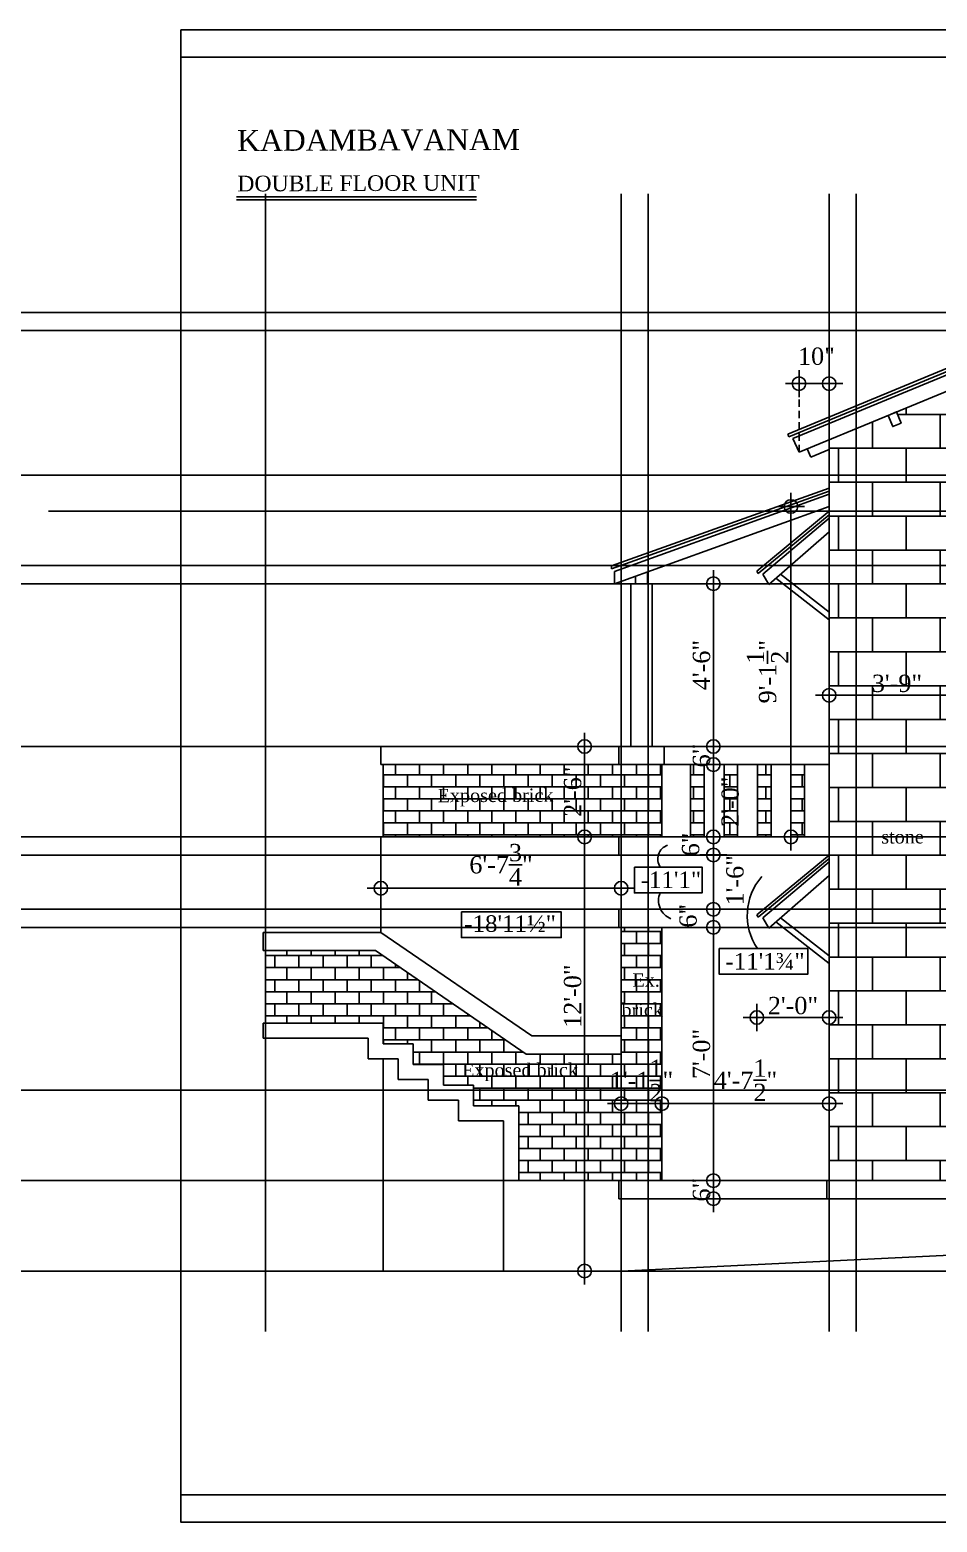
# Model space of a CAD drawing. Extents: x -4781 to 3971, y -2954 to -1072.
# Drawn here: x -1745.6 to -1444.6, y -1567 to -1072 of the extents above; entities that cross this region are included whole.
import ezdxf

# ---------------------------------------------------------------- set-up
doc = ezdxf.new("R2010")
doc.units = 0
doc.header["$LTSCALE"] = 20
doc.header["$MEASUREMENT"] = 0
doc.header["$PDMODE"] = 34
doc.linetypes.add('HIDDEN2', pattern=[0.1875, 0.125, -0.0625])
doc.layers.get('0').update_dxf_attribs({"linetype": 'CONTINUOUS'})
doc.layers.get('DEFPOINTS').update_dxf_attribs({"linetype": 'CONTINUOUS'})
for name, color, linetype in [('border', 230, 'CONTINUOUS'), ('DIMLINE', 254, 'CONTINUOUS'), ('levels', 2, 'CONTINUOUS'), ('Stone', 8, 'CONTINUOUS'), ('TEXTS', 2, 'CONTINUOUS'), ('tile', 22, 'CONTINUOUS'), ('wall', 13, 'CONTINUOUS'), ('WOOD', 7, 'CONTINUOUS')]:
    doc.layers.add(name, color=color, linetype=linetype)
doc.layers.add('correct', color=230, linetype='CONTINUOUS', plot=False)
doc.layers.add('guide', color=211, linetype='CONTINUOUS', plot=False)
doc.styles.add('DIMTEXT', font='times_1.ttf')
doc.styles.add('STYLE1', font='times_1.ttf')
doc.styles.add('style5', font='times_1.ttf')
doc.dimstyles.new('ARCH_48_0', dxfattribs={"dimtxt": 5.75, "dimasz": 2.25, "dimexe": 0.25, "dimexo": 0, "dimgap": 1, "dimtad": 1, "dimzin": 3, "dimdsep": 46, "dimlunit": 4, "dimtxsty": 'DIMTEXT', "dimblk": 'BLK', "dimcen": 0, "dimdle": 0.09375, "dimse1": 1, "dimse2": 1, "dimclrd": 254, "dimclrt": 3, "dimadec": 1, "dimazin": 0, "dimtfac": 1, "dimtix": 1, "dimtmove": 2, "dimatfit": 3, "dimldrblk": 'NONE', "dimfxl": 0.25, "dimtvp": 1.4625, "dimtolj": 1, "dimtzin": 15, "dimarcsym": 0})
pattern_1 = [(0, (-532.312, -1627.0678), (0, 4), []), (90, (-532.312, -1627.068), (-8, 5e-16), [4, -4]), (90, (-528.312, -1627.068), (-8, 5e-16), [-4, 4])]
pattern_2 = [(0, (-529.3864, -1627.0678), (0, 4), []), (90, (-529.3864, -1627.068), (-8, 5e-16), [4, -4]), (90, (-525.3864, -1627.068), (-8, 5e-16), [-4, 4])]

# ---------------------------------------------------------------- blocks, each defined once
blk = doc.blocks.new('BLK')
for q in [(-2, 0), (0, 2), (2, 0), (0, -2)]:
    blk.add_line((0, 0), q)
blk.add_circle((0, 0), 1)
blk = doc.blocks.new('*D563')
at = {"layer": 'DEFPOINTS', "color": 0, "lineweight": -2, "transparency": 16777216}
for p in [(-1480.4, -1189.35), (-1490.4, -1212.09), (-1480.4, -1212.09)]:
    blk.add_point(p, dxfattribs=at)
at = {"layer": 'DIMLINE', "color": 254, "lineweight": -2, "transparency": 16777216}
blk.add_line((-1488.15, -1189.35), (-1482.65, -1189.35), dxfattribs=at)
at = {"layer": 'DIMLINE', "color": 254, "lineweight": -2, "transparency": 16777216, "xscale": 2.25, "yscale": 2.25, "zscale": 2.25, "rotation": 180}
blk.add_blockref('BLK', (-1490.4, -1189.35), dxfattribs=at)
at = {"layer": 'DIMLINE', "color": 254, "lineweight": -2, "transparency": 16777216, "xscale": 2.25, "yscale": 2.25, "zscale": 2.25}
blk.add_blockref('BLK', (-1480.4, -1189.35), dxfattribs=at)
at = {"layer": 'DIMLINE', "color": 3, "lineweight": -2, "transparency": 16777216, "insert": (-1484.62, -1180.3), "char_height": 5.75, "attachment_point": 5, "style": 'DIMTEXT'}
blk.add_mtext('\\A1;10"', dxfattribs=at)
blk = doc.blocks.new('_None')
blk = doc.blocks.new('*D564')
at = {"layer": 'DEFPOINTS', "color": 0, "lineweight": -2, "transparency": 16777216}
for p in [(-1480.4, -1292.73), (-1435.4, -1292.73), (-1435.4, -1292.73)]:
    blk.add_point(p, dxfattribs=at)
at = {"layer": 'DIMLINE', "color": 254, "lineweight": -2, "transparency": 16777216}
blk.add_line((-1478.15, -1292.73), (-1437.65, -1292.73), dxfattribs=at)
at = {"layer": 'DIMLINE', "color": 254, "lineweight": -2, "transparency": 16777216, "xscale": 2.25, "yscale": 2.25, "zscale": 2.25, "rotation": 180}
blk.add_blockref('BLK', (-1480.4, -1292.73), dxfattribs=at)
at = {"layer": 'DIMLINE', "color": 254, "lineweight": -2, "transparency": 16777216, "xscale": 2.25, "yscale": 2.25, "zscale": 2.25}
blk.add_blockref('BLK', (-1435.4, -1292.73), dxfattribs=at)
at = {"layer": 'DIMLINE', "color": 3, "lineweight": -2, "transparency": 16777216, "insert": (-1457.9, -1288.8), "char_height": 5.75, "attachment_point": 5, "style": 'DIMTEXT'}
blk.add_mtext('\\A1;3\'-9"', dxfattribs=at)
blk = doc.blocks.new('*D594')
at = {"layer": 'DEFPOINTS', "color": 0, "lineweight": -2, "transparency": 16777216}
for p in [(-1504.4, -1365.5), (-1480.4, -1367.18), (-1480.4, -1399.61)]:
    blk.add_point(p, dxfattribs=at)
at = {"layer": 'DIMLINE', "color": 254, "lineweight": -2, "transparency": 16777216}
blk.add_line((-1502.15, -1399.61), (-1482.65, -1399.61), dxfattribs=at)
at = {"layer": 'DIMLINE', "color": 254, "lineweight": -2, "transparency": 16777216, "xscale": 2.25, "yscale": 2.25, "zscale": 2.25, "rotation": 180}
blk.add_blockref('BLK', (-1504.4, -1399.61), dxfattribs=at)
at = {"layer": 'DIMLINE', "color": 254, "lineweight": -2, "transparency": 16777216, "xscale": 2.25, "yscale": 2.25, "zscale": 2.25}
blk.add_blockref('BLK', (-1480.4, -1399.61), dxfattribs=at)
at = {"layer": 'DIMLINE', "color": 3, "lineweight": -2, "transparency": 16777216, "insert": (-1492.4, -1395.69), "char_height": 5.75, "attachment_point": 5, "style": 'DIMTEXT'}
blk.add_mtext('\\A1;2\'-0"', dxfattribs=at)
blk = doc.blocks.new('*D595')
at = {"layer": 'DEFPOINTS', "color": 0, "lineweight": -2, "transparency": 16777216}
for p in [(-1629.15, -1349.61), (-1549.4, -1356.72), (-1549.4, -1375.88)]:
    blk.add_point(p, dxfattribs=at)
at = {"layer": 'DIMLINE', "color": 254, "lineweight": -2, "transparency": 16777216}
blk.add_line((-1626.9, -1356.72), (-1551.65, -1356.72), dxfattribs=at)
at = {"layer": 'DIMLINE', "color": 254, "lineweight": -2, "transparency": 16777216, "xscale": 2.25, "yscale": 2.25, "zscale": 2.25, "rotation": 180}
blk.add_blockref('BLK', (-1629.15, -1356.72), dxfattribs=at)
at = {"layer": 'DIMLINE', "color": 254, "lineweight": -2, "transparency": 16777216, "xscale": 2.25, "yscale": 2.25, "zscale": 2.25}
blk.add_blockref('BLK', (-1549.4, -1356.72), dxfattribs=at)
at = {"layer": 'DIMLINE', "color": 3, "lineweight": -2, "transparency": 16777216, "insert": (-1589.27, -1348.92), "char_height": 5.75, "attachment_point": 5, "style": 'DIMTEXT'}
blk.add_mtext('\\A1;6\'-7{\\H1.000000x;\\S3/4;}"', dxfattribs=at)
blk = doc.blocks.new('*D596')
at = {"layer": 'DEFPOINTS', "color": 0, "lineweight": -2, "transparency": 16777216}
for p in [(-1549.4, -1395.57), (-1535.9, -1395.57), (-1535.9, -1428.17)]:
    blk.add_point(p, dxfattribs=at)
at = {"layer": 'DIMLINE', "color": 254, "lineweight": -2, "transparency": 16777216}
for p, q in [((-1551.65, -1428.17), (-1553.9, -1428.17)), ((-1549.4, -1428.17), (-1535.9, -1428.17)), ((-1533.65, -1428.17), (-1531.4, -1428.17))]:
    blk.add_line(p, q, dxfattribs=at)
at = {"layer": 'DIMLINE', "color": 254, "lineweight": -2, "transparency": 16777216, "xscale": 2.25, "yscale": 2.25, "zscale": 2.25}
blk.add_blockref('BLK', (-1549.4, -1428.17), dxfattribs=at)
at = {"layer": 'DIMLINE', "color": 254, "lineweight": -2, "transparency": 16777216, "xscale": 2.25, "yscale": 2.25, "zscale": 2.25, "rotation": 180}
blk.add_blockref('BLK', (-1535.9, -1428.17), dxfattribs=at)
at = {"layer": 'DIMLINE', "color": 3, "lineweight": -2, "transparency": 16777216, "insert": (-1542.65, -1420.48), "char_height": 5.75, "attachment_point": 5, "style": 'DIMTEXT'}
blk.add_mtext('\\A1;1\'-1{\\H1.000000x;\\S1/2;}"', dxfattribs=at)
blk = doc.blocks.new('*D597')
at = {"layer": 'DEFPOINTS', "color": 0, "lineweight": -2, "transparency": 16777216}
for p in [(-1535.9, -1411.7), (-1480.4, -1411.7), (-1480.4, -1428.17)]:
    blk.add_point(p, dxfattribs=at)
at = {"layer": 'DIMLINE', "color": 254, "lineweight": -2, "transparency": 16777216}
blk.add_line((-1533.65, -1428.17), (-1482.65, -1428.17), dxfattribs=at)
at = {"layer": 'DIMLINE', "color": 254, "lineweight": -2, "transparency": 16777216, "xscale": 2.25, "yscale": 2.25, "zscale": 2.25, "rotation": 180}
blk.add_blockref('BLK', (-1535.9, -1428.17), dxfattribs=at)
at = {"layer": 'DIMLINE', "color": 254, "lineweight": -2, "transparency": 16777216, "xscale": 2.25, "yscale": 2.25, "zscale": 2.25}
blk.add_blockref('BLK', (-1480.4, -1428.17), dxfattribs=at)
at = {"layer": 'DIMLINE', "color": 3, "lineweight": -2, "transparency": 16777216, "insert": (-1508.15, -1420.42), "char_height": 5.75, "attachment_point": 5, "style": 'DIMTEXT'}
blk.add_mtext('\\A1;4\'-7{\\H1.000000x;\\S1/2;}"', dxfattribs=at)
blk = doc.blocks.new('*D598')
at = {"layer": 'DEFPOINTS', "color": 0, "lineweight": -2, "transparency": 16777216}
for p in [(-1518.81, -1369.7), (-1511.18, -1369.7), (-1511.18, -1453.7)]:
    blk.add_point(p, dxfattribs=at)
at = {"layer": 'DIMLINE', "color": 254, "lineweight": -2, "transparency": 16777216}
blk.add_line((-1518.81, -1451.45), (-1518.81, -1371.95), dxfattribs=at)
at = {"layer": 'DIMLINE', "color": 254, "lineweight": -2, "transparency": 16777216, "xscale": 2.25, "yscale": 2.25, "zscale": 2.25}
for p, rotation in [((-1518.81, -1369.7), 90), ((-1518.81, -1453.7), 270)]:
    blk.add_blockref('BLK', p, dxfattribs=dict(at, rotation=rotation))
at = {"layer": 'DIMLINE', "color": 3, "lineweight": -2, "transparency": 16777216, "insert": (-1522.74, -1411.7), "char_height": 5.75, "attachment_point": 5, "rotation": 90, "style": 'DIMTEXT'}
blk.add_mtext('\\A1;7\'-0"', dxfattribs=at)
blk = doc.blocks.new('*D599')
at = {"layer": 'DEFPOINTS', "color": 0, "lineweight": -2, "transparency": 16777216}
for p in [(-1526.18, -1363.7), (-1518.81, -1363.7), (-1525.36, -1369.7)]:
    blk.add_point(p, dxfattribs=at)
at = {"layer": 'DIMLINE', "color": 254, "lineweight": -2, "transparency": 16777216}
for p, q in [((-1518.81, -1361.45), (-1518.81, -1359.2)), ((-1518.81, -1369.7), (-1518.81, -1363.7)), ((-1518.81, -1371.95), (-1518.81, -1374.2))]:
    blk.add_line(p, q, dxfattribs=at)
at = {"layer": 'DIMLINE', "color": 254, "lineweight": -2, "transparency": 16777216, "xscale": 2.25, "yscale": 2.25, "zscale": 2.25}
for p, rotation in [((-1518.81, -1363.7), 270), ((-1518.81, -1369.7), 90)]:
    blk.add_blockref('BLK', p, dxfattribs=dict(at, rotation=rotation))
at = {"layer": 'DIMLINE', "color": 3, "lineweight": -2, "transparency": 16777216, "insert": (-1527.18, -1365.86), "char_height": 5.75, "attachment_point": 5, "rotation": 90, "style": 'DIMTEXT'}
blk.add_mtext('\\A1;6"', dxfattribs=at)
blk = doc.blocks.new('*D600')
at = {"layer": 'DEFPOINTS', "color": 0, "lineweight": -2, "transparency": 16777216}
for p in [(-1529.7, -1345.7), (-1518.81, -1345.7), (-1529.7, -1363.7)]:
    blk.add_point(p, dxfattribs=at)
at = {"layer": 'DIMLINE', "color": 254, "lineweight": -2, "transparency": 16777216}
blk.add_line((-1518.81, -1361.45), (-1518.81, -1347.95), dxfattribs=at)
at = {"layer": 'DIMLINE', "color": 254, "lineweight": -2, "transparency": 16777216, "xscale": 2.25, "yscale": 2.25, "zscale": 2.25}
for p, rotation in [((-1518.81, -1345.7), 90), ((-1518.81, -1363.7), 270)]:
    blk.add_blockref('BLK', p, dxfattribs=dict(at, rotation=rotation))
at = {"layer": 'DIMLINE', "color": 3, "lineweight": -2, "transparency": 16777216, "insert": (-1511.63, -1354.09), "char_height": 5.75, "attachment_point": 5, "rotation": 90, "style": 'DIMTEXT'}
blk.add_mtext('\\A1;1\'-6"', dxfattribs=at)
blk = doc.blocks.new('*D601')
at = {"layer": 'DEFPOINTS', "color": 0, "lineweight": -2, "transparency": 16777216}
for p in [(-1529.7, -1339.7), (-1518.81, -1339.7), (-1529.7, -1345.7)]:
    blk.add_point(p, dxfattribs=at)
at = {"layer": 'DIMLINE', "color": 254, "lineweight": -2, "transparency": 16777216}
for p, q in [((-1518.81, -1337.45), (-1518.81, -1335.2)), ((-1518.81, -1345.7), (-1518.81, -1339.7)), ((-1518.81, -1347.95), (-1518.81, -1350.2))]:
    blk.add_line(p, q, dxfattribs=at)
at = {"layer": 'DIMLINE', "color": 254, "lineweight": -2, "transparency": 16777216, "xscale": 2.25, "yscale": 2.25, "zscale": 2.25}
for p, rotation in [((-1518.81, -1339.7), 270), ((-1518.81, -1345.7), 90)]:
    blk.add_blockref('BLK', p, dxfattribs=dict(at, rotation=rotation))
at = {"layer": 'DIMLINE', "color": 3, "lineweight": -2, "transparency": 16777216, "insert": (-1526.33, -1342.19), "char_height": 5.75, "attachment_point": 5, "rotation": 90, "style": 'DIMTEXT'}
blk.add_mtext('\\A1;6"', dxfattribs=at)
blk = doc.blocks.new('*D602')
at = {"layer": 'DEFPOINTS', "color": 0, "lineweight": -2, "transparency": 16777216}
for p in [(-1518.81, -1315.7), (-1505.97, -1315.7), (-1505.97, -1339.7)]:
    blk.add_point(p, dxfattribs=at)
at = {"layer": 'DIMLINE', "color": 254, "lineweight": -2, "transparency": 16777216}
blk.add_line((-1518.81, -1337.45), (-1518.81, -1317.95), dxfattribs=at)
at = {"layer": 'DIMLINE', "color": 254, "lineweight": -2, "transparency": 16777216, "xscale": 2.25, "yscale": 2.25, "zscale": 2.25}
for p, rotation in [((-1518.81, -1315.7), 90), ((-1518.81, -1339.7), 270)]:
    blk.add_blockref('BLK', p, dxfattribs=dict(at, rotation=rotation))
at = {"layer": 'DIMLINE', "color": 3, "lineweight": -2, "transparency": 16777216, "insert": (-1513.21, -1328.04), "char_height": 5.75, "attachment_point": 5, "rotation": 90, "style": 'DIMTEXT'}
blk.add_mtext('\\A1;2\'-0"', dxfattribs=at)
blk = doc.blocks.new('*D603')
at = {"layer": 'DEFPOINTS', "color": 0, "lineweight": -2, "transparency": 16777216}
for p in [(-1518.81, -1309.7), (-1508.3, -1309.7), (-1508.3, -1315.7)]:
    blk.add_point(p, dxfattribs=at)
at = {"layer": 'DIMLINE', "color": 254, "lineweight": -2, "transparency": 16777216}
for p, q in [((-1518.81, -1307.45), (-1518.81, -1305.2)), ((-1518.81, -1315.7), (-1518.81, -1309.7)), ((-1518.81, -1317.95), (-1518.81, -1320.2))]:
    blk.add_line(p, q, dxfattribs=at)
at = {"layer": 'DIMLINE', "color": 254, "lineweight": -2, "transparency": 16777216, "xscale": 2.25, "yscale": 2.25, "zscale": 2.25}
for p, rotation in [((-1518.81, -1309.7), 270), ((-1518.81, -1315.7), 90)]:
    blk.add_blockref('BLK', p, dxfattribs=dict(at, rotation=rotation))
at = {"layer": 'DIMLINE', "color": 3, "lineweight": -2, "transparency": 16777216, "insert": (-1522.73, -1312.7), "char_height": 5.75, "attachment_point": 5, "rotation": 90, "style": 'DIMTEXT'}
blk.add_mtext('\\A1;6"', dxfattribs=at)
blk = doc.blocks.new('*D604')
at = {"layer": 'DEFPOINTS', "color": 0, "lineweight": -2, "transparency": 16777216}
for p in [(-1539.15, -1255.7), (-1518.81, -1255.7), (-1532.95, -1309.7)]:
    blk.add_point(p, dxfattribs=at)
at = {"layer": 'DIMLINE', "color": 254, "lineweight": -2, "transparency": 16777216}
blk.add_line((-1518.81, -1307.45), (-1518.81, -1257.95), dxfattribs=at)
at = {"layer": 'DIMLINE', "color": 254, "lineweight": -2, "transparency": 16777216, "xscale": 2.25, "yscale": 2.25, "zscale": 2.25}
for p, rotation in [((-1518.81, -1255.7), 90), ((-1518.81, -1309.7), 270)]:
    blk.add_blockref('BLK', p, dxfattribs=dict(at, rotation=rotation))
at = {"layer": 'DIMLINE', "color": 3, "lineweight": -2, "transparency": 16777216, "insert": (-1522.73, -1282.7), "char_height": 5.75, "attachment_point": 5, "rotation": 90, "style": 'DIMTEXT'}
blk.add_mtext('\\A1;4\'-6"', dxfattribs=at)
blk = doc.blocks.new('*D605')
at = {"layer": 'DEFPOINTS', "color": 0, "lineweight": -2, "transparency": 16777216}
for p in [(-1480.4, -1230.09), (-1493.07, -1339.7), (-1480.4, -1339.7)]:
    blk.add_point(p, dxfattribs=at)
at = {"layer": 'DIMLINE', "color": 254, "lineweight": -2, "transparency": 16777216}
blk.add_line((-1493.07, -1232.34), (-1493.07, -1337.45), dxfattribs=at)
at = {"layer": 'DIMLINE', "color": 254, "lineweight": -2, "transparency": 16777216, "xscale": 2.25, "yscale": 2.25, "zscale": 2.25}
for p, rotation in [((-1493.07, -1230.09), 90), ((-1493.07, -1339.7), 270)]:
    blk.add_blockref('BLK', p, dxfattribs=dict(at, rotation=rotation))
at = {"layer": 'DIMLINE', "color": 3, "lineweight": -2, "transparency": 16777216, "insert": (-1500.83, -1284.9), "char_height": 5.75, "attachment_point": 5, "rotation": 90, "style": 'DIMTEXT'}
blk.add_mtext('\\A1;9\'-1{\\H1.000000x;\\S1/2;}"', dxfattribs=at)
blk = doc.blocks.new('*D606')
at = {"layer": 'DEFPOINTS', "color": 0, "lineweight": -2, "transparency": 16777216}
for p in [(-1495.86, -1453.7), (-1518.81, -1459.7), (-1495.86, -1459.7)]:
    blk.add_point(p, dxfattribs=at)
at = {"layer": 'DIMLINE', "color": 254, "lineweight": -2, "transparency": 16777216}
for p, q in [((-1518.81, -1451.45), (-1518.81, -1449.2)), ((-1518.81, -1453.7), (-1518.81, -1459.7)), ((-1518.81, -1461.95), (-1518.81, -1464.2))]:
    blk.add_line(p, q, dxfattribs=at)
at = {"layer": 'DIMLINE', "color": 254, "lineweight": -2, "transparency": 16777216, "xscale": 2.25, "yscale": 2.25, "zscale": 2.25}
for p, rotation in [((-1518.81, -1453.7), 270), ((-1518.81, -1459.7), 90)]:
    blk.add_blockref('BLK', p, dxfattribs=dict(at, rotation=rotation))
at = {"layer": 'DIMLINE', "color": 3, "lineweight": -2, "transparency": 16777216, "insert": (-1522.73, -1456.7), "char_height": 5.75, "attachment_point": 5, "rotation": 90, "style": 'DIMTEXT'}
blk.add_mtext('\\A1;6"', dxfattribs=at)
blk = doc.blocks.new('*D617')
at = {"layer": 'DEFPOINTS', "color": 0, "lineweight": -2, "transparency": 16777216}
for p in [(-1561.55, -1309.7), (-1554.07, -1309.7), (-1571.92, -1339.7)]:
    blk.add_point(p, dxfattribs=at)
at = {"layer": 'DIMLINE', "color": 254, "lineweight": -2, "transparency": 16777216}
blk.add_line((-1561.55, -1337.45), (-1561.55, -1311.95), dxfattribs=at)
at = {"layer": 'DIMLINE', "color": 254, "lineweight": -2, "transparency": 16777216, "xscale": 2.25, "yscale": 2.25, "zscale": 2.25}
for p, rotation in [((-1561.55, -1309.7), 90), ((-1561.55, -1339.7), 270)]:
    blk.add_blockref('BLK', p, dxfattribs=dict(at, rotation=rotation))
at = {"layer": 'DIMLINE', "color": 3, "lineweight": -2, "transparency": 16777216, "insert": (-1565.48, -1324.7), "char_height": 5.75, "attachment_point": 5, "rotation": 90, "style": 'DIMTEXT'}
blk.add_mtext('\\A1;2\'-6"', dxfattribs=at)
blk = doc.blocks.new('*D654')
at = {"layer": 'DEFPOINTS', "color": 0, "lineweight": -2, "transparency": 16777216}
for p in [(-1575.21, -1339.7), (-1575.21, -1483.7), (-1561.55, -1483.7)]:
    blk.add_point(p, dxfattribs=at)
at = {"layer": 'DIMLINE', "color": 254, "lineweight": -2, "transparency": 16777216}
blk.add_line((-1561.55, -1341.95), (-1561.55, -1481.45), dxfattribs=at)
at = {"layer": 'DIMLINE', "color": 254, "lineweight": -2, "transparency": 16777216, "xscale": 2.25, "yscale": 2.25, "zscale": 2.25}
for p, rotation in [((-1561.55, -1339.7), 90), ((-1561.55, -1483.7), 270)]:
    blk.add_blockref('BLK', p, dxfattribs=dict(at, rotation=rotation))
at = {"layer": 'DIMLINE', "color": 3, "lineweight": -2, "transparency": 16777216, "insert": (-1565.48, -1392.52), "char_height": 5.75, "attachment_point": 5, "rotation": 90, "style": 'DIMTEXT'}
blk.add_mtext('\\A1;12\'-0"', dxfattribs=at)

msp = doc.modelspace()

# ---------------------------------------------------------------- hatches: boundary and pattern name
at = {"layer": 'Stone', "lineweight": -2}
h = msp.add_hatch(dxfattribs=at)
h.set_pattern_fill('BRICK', color=8, scale=45, style=0)
h.set_pattern_definition([(0, (-532.312, -1627.068), (0, 11.25), []), (90, (-532.312, -1627.068), (-22.5, 1e-15), [11.25, -11.25]), (90, (-521.062, -1627.068), (-22.5, 1e-15), [-11.25, 11.25])])
h.paths.add_polyline_path([(-1458.034, -1198.744), (-1456.509, -1202.442), (-1459.282, -1203.586), (-1460.807, -1199.889), (-1480.395, -1207.969), (-1480.395, -1453.705), (-1435.395, -1453.705), (-1435.395, -1189.406)])
at = {"layer": 'tile', "lineweight": -2}
h = msp.add_hatch(dxfattribs=at)
h.set_pattern_fill('BRICK', color=256, scale=16, style=0)
h.set_pattern_definition(pattern_1)
h.paths.add_polyline_path([(-1628.395, -1315.705), (-1628.395, -1339.705), (-1549.395, -1339.705), (-1549.395, -1315.705), (-1550.145, -1315.705)])
h = msp.add_hatch(dxfattribs=at)
h.set_pattern_fill('BRICK', color=256, scale=16, style=0)
h.set_pattern_definition(pattern_1)
h.paths.add_polyline_path([(-1535.895, -1315.705), (-1549.395, -1315.705), (-1549.395, -1339.705), (-1535.895, -1339.705)])
h = msp.add_hatch(dxfattribs=at)
h.set_pattern_fill('BRICK', color=256, scale=16, style=0)
h.set_pattern_definition(pattern_2)
h.paths.add_polyline_path([(-1521.868, -1315.705), (-1526.372, -1315.705), (-1526.372, -1339.705), (-1521.868, -1339.705)])
h = msp.add_hatch(dxfattribs=at)
h.set_pattern_fill('BRICK', color=256, scale=16, style=0)
h.set_pattern_definition(pattern_2)
h.paths.add_polyline_path([(-1510.768, -1315.705), (-1515.272, -1315.705), (-1515.272, -1339.705), (-1510.768, -1339.705)])
h = msp.add_hatch(dxfattribs=at)
h.set_pattern_fill('BRICK', color=256, scale=16, style=0)
h.set_pattern_definition(pattern_2)
h.paths.add_polyline_path([(-1499.668, -1315.705), (-1504.172, -1315.705), (-1504.172, -1339.705), (-1499.668, -1339.705)])
h = msp.add_hatch(dxfattribs=at)
h.set_pattern_fill('BRICK', color=256, scale=16, style=0)
h.set_pattern_definition(pattern_2)
h.paths.add_polyline_path([(-1488.568, -1315.705), (-1493.072, -1315.705), (-1493.072, -1339.705), (-1488.568, -1339.705)])
h = msp.add_hatch(dxfattribs=at)
h.set_pattern_fill('BRICK', color=256, scale=16, style=0)
h.set_pattern_definition(pattern_1)
h.paths.add_polyline_path([(-1549.395, -1453.705), (-1535.895, -1453.705), (-1535.895, -1369.705), (-1549.395, -1369.705)])
h = msp.add_hatch(dxfattribs=at)
h.set_pattern_fill('BRICK', color=256, scale=16, style=0)
h.set_pattern_definition(pattern_1)
h.paths.add_polyline_path([(-1549.395, -1411.721), (-1580.956, -1411.721), (-1630.956, -1377.43), (-1667.395, -1377.43), (-1667.395, -1401.43), (-1628.395, -1401.43), (-1628.395, -1408.288), (-1618.395, -1408.288), (-1618.395, -1415.146), (-1608.395, -1415.146), (-1608.395, -1422.005), (-1598.395, -1422.005), (-1598.395, -1428.863), (-1583.395, -1428.863), (-1583.395, -1453.705), (-1549.395, -1453.705)])

# ---------------------------------------------------------------- linework, layer by layer
at = {"lineweight": -2}
for p, q in [((-1502.402, -1252.505), (-1480.402, -1233.988)), ((-1500.433, -1255.95), (-1480.402, -1238.553)), ((-1500.433, -1255.95), (-1502.364, -1252.556)), ((-1480.402, -1267.705), (-1498.042, -1253.873)), ((-1480.402, -1265.163), (-1496.504, -1252.537)), ((-1502.402, -1366.505), (-1480.402, -1347.988)), ((-1500.433, -1369.95), (-1480.402, -1352.553)), ((-1500.433, -1369.95), (-1502.364, -1366.556)), ((-1480.402, -1381.705), (-1498.042, -1367.873)), ((-1480.402, -1379.163), (-1496.504, -1366.537))]:
    msp.add_line(p, q, dxfattribs=at)
for centre, radius, start, end in [((-1532.49, -1346.994), 4.771, 108.53317, 214.93535), ((-1530.558, -1360.844), 6.446, 156.37694, 248.6118)]:
    msp.add_arc(centre, radius, start, end, dxfattribs=at)
at = {"layer": 'border', "lineweight": -2}
for p, q in [((-1071.17, -1081.059), (-1695.502, -1081.059)), ((-1071.17, -1557.934), (-1695.502, -1557.934))]:
    msp.add_line(p, q, dxfattribs=at)
at = {"layer": 'correct', "color": 3, "lineweight": -2}
msp.add_lwpolyline([(-1695.502, -1071.997), (-1695.502, -1566.997), (-1071.17, -1566.997), (-1071.17, -1071.997)], close=True, dxfattribs=at)
at = {"layer": 'DIMLINE', "color": 8, "linetype": 'HIDDEN2', "lineweight": -2}
for p, q in [((-1490.395, -1212.094), (-1490.395, -1189.354)), ((-1480.395, -1189.354), (-1480.395, -1207.969))]:
    msp.add_line(p, q, dxfattribs=at)
at = {"layer": 'guide'}
for p, q in [((-1667.395, -1503.705), (-1667.395, -1126.376)), ((-1549.395, -1503.705), (-1549.395, -1126.376)), ((-1540.395, -1503.705), (-1540.395, -1126.376)), ((-1480.395, -1503.705), (-1480.395, -1126.376)), ((-1471.395, -1503.705), (-1471.395, -1126.376))]:
    msp.add_line(p, q, dxfattribs=at)
at = {"layer": 'guide', "color": 3}
for p, q in [((-2335.093, -1165.705), (-1732.615, -1165.705)), ((-1739.395, -1165.705), (-1045.395, -1165.705)), ((-2335.093, -1171.705), (-1732.615, -1171.705)), ((-1739.395, -1171.705), (-1045.395, -1171.705)), ((-1739.395, -1231.705), (-1045.395, -1231.705)), ((-2335.093, -1339.705), (-1732.615, -1339.705)), ((-1739.395, -1339.705), (-1045.395, -1339.705)), ((-2335.093, -1345.705), (-1732.615, -1345.705)), ((-1739.395, -1345.705), (-1045.395, -1345.705))]:
    msp.add_line(p, q, dxfattribs=at)
at = {"layer": 'guide', "color": 1}
for p, q in [((-2335.093, -1219.705), (-1732.615, -1219.705)), ((-1739.395, -1219.705), (-1045.395, -1219.705)), ((-2335.093, -1249.705), (-1732.615, -1249.705)), ((-1739.395, -1249.705), (-1045.395, -1249.705)), ((-2335.093, -1255.705), (-1732.615, -1255.705)), ((-1739.395, -1255.705), (-1045.395, -1255.705)), ((-2335.093, -1363.705), (-1732.615, -1363.705)), ((-1739.395, -1363.705), (-1045.395, -1363.705)), ((-2335.093, -1369.705), (-1732.615, -1369.705)), ((-1739.395, -1369.705), (-1045.395, -1369.705))]:
    msp.add_line(p, q, dxfattribs=at)
at = {"layer": 'guide', "color": 5}
for p, q in [((-2335.093, -1309.705), (-1732.615, -1309.705)), ((-1739.395, -1309.705), (-1045.395, -1309.705)), ((-2335.093, -1423.705), (-1732.615, -1423.705)), ((-1739.395, -1423.705), (-1045.395, -1423.705))]:
    msp.add_line(p, q, dxfattribs=at)
at = {"layer": 'guide', "color": 13}
for p, q in [((-2335.093, -1453.705), (-1732.615, -1453.705)), ((-1739.395, -1453.705), (-1045.395, -1453.705)), ((-2335.093, -1483.705), (-1732.615, -1483.705)), ((-1739.395, -1483.705), (-1045.395, -1483.705))]:
    msp.add_line(p, q, dxfattribs=at)
at = {"layer": 'levels', "color": 0}
for points in [[(-1545.013, -1349.726), (-1522.573, -1349.726), (-1522.573, -1358.261), (-1545.013, -1358.261)], [(-1602.384, -1364.58), (-1569.261, -1364.58), (-1569.261, -1373.116), (-1602.384, -1373.116)], [(-1516.878, -1376.745), (-1487.499, -1376.745), (-1487.499, -1385.28), (-1516.878, -1385.28)]]:
    msp.add_lwpolyline(points, close=True, dxfattribs=at)
msp.add_arc((-1487.933, -1365.777), 19.64, 138.94407, 213.94761, dxfattribs=at)
at = {"layer": 'TEXTS', "color": 7}
for p, q in [((-1597.439, -1127.41), (-1676.99, -1127.41)), ((-1597.439, -1128.402), (-1676.99, -1128.402))]:
    msp.add_line(p, q, dxfattribs=at)
at = {"layer": 'tile', "lineweight": -2}
for p, q in [((-1494.137, -1206.086), (-1363.395, -1152.079)), ((-1493.741, -1207.004), (-1363.395, -1153.169)), ((-1493.741, -1207.004), (-1494.137, -1206.086)), ((-1504.395, -1251.501), (-1480.402, -1231.705)), ((-1503.904, -1252.364), (-1480.402, -1232.85)), ((-1503.904, -1252.364), (-1504.395, -1251.501)), ((-1504.395, -1365.501), (-1480.402, -1345.705)), ((-1503.904, -1366.364), (-1480.402, -1346.85)), ((-1503.904, -1366.364), (-1504.395, -1365.501))]:
    msp.add_line(p, q, dxfattribs=at)
at = {"layer": 'tile'}
for p, q in [((-1480.395, -1223.987), (-1552.645, -1249.789)), ((-1480.395, -1225.006), (-1552.645, -1250.805)), ((-1552.645, -1250.805), (-1552.645, -1249.789))]:
    msp.add_line(p, q, dxfattribs=at)
at = {"layer": 'wall'}
for p, q in [((-1492.426, -1207.525), (-1363.395, -1154.258)), ((-1490.395, -1212.094), (-1492.426, -1207.525)), ((-1480.395, -1453.705), (-1480.395, -1207.969)), ((-1549.395, -1483.705), (-1549.395, -1459.705)), ((-1480.395, -1480.351), (-1480.395, -1459.705))]:
    msp.add_line(p, q, dxfattribs=at)
at = {"layer": 'wall', "lineweight": -2}
for p, q in [((-1363.395, -1159.705), (-1490.395, -1212.094)), ((-1550.145, -1309.705), (-1629.145, -1309.705)), ((-1629.145, -1315.705), (-1629.145, -1309.705)), ((-1550.145, -1315.705), (-1550.145, -1309.705)), ((-1550.145, -1309.705), (-1480.395, -1309.705)), ((-1535.145, -1315.705), (-1535.145, -1309.705)), ((-1550.145, -1315.705), (-1629.145, -1315.705)), ((-1628.395, -1339.705), (-1628.395, -1315.705)), ((-1550.145, -1315.705), (-1480.395, -1315.705)), ((-1549.395, -1339.705), (-1549.395, -1315.705)), ((-1535.895, -1339.705), (-1535.895, -1315.705)), ((-1526.372, -1339.705), (-1526.372, -1315.705)), ((-1521.868, -1339.705), (-1521.868, -1315.705)), ((-1515.272, -1339.705), (-1515.272, -1315.705)), ((-1510.768, -1339.705), (-1510.768, -1315.705)), ((-1504.172, -1339.705), (-1504.172, -1315.705)), ((-1499.668, -1339.705), (-1499.668, -1315.705)), ((-1493.072, -1339.705), (-1493.072, -1315.705)), ((-1488.568, -1339.705), (-1488.568, -1315.705)), ((-1629.145, -1339.705), (-1480.395, -1339.705)), ((-1629.145, -1371.43), (-1629.145, -1339.705)), ((-1550.145, -1345.705), (-1550.145, -1339.705)), ((-1550.145, -1345.705), (-1480.402, -1345.705)), ((-1549.395, -1363.705), (-1549.395, -1345.705)), ((-1550.145, -1369.705), (-1550.145, -1363.705)), ((-1502.219, -1363.705), (-1550.145, -1363.705)), ((-1500.572, -1369.705), (-1550.145, -1369.705)), ((-1549.395, -1453.705), (-1549.395, -1369.705)), ((-1535.895, -1453.705), (-1535.895, -1369.705)), ((-1629.096, -1371.43), (-1668.145, -1371.43)), ((-1668.145, -1377.43), (-1668.145, -1371.43)), ((-1630.956, -1377.43), (-1668.145, -1377.43)), ((-1667.395, -1401.43), (-1667.395, -1377.43)), ((-1628.395, -1401.43), (-1668.145, -1401.43)), ((-1668.145, -1406.43), (-1668.145, -1401.43)), ((-1628.395, -1408.288), (-1628.395, -1401.43)), ((-1633.395, -1406.43), (-1668.145, -1406.43)), ((-1633.395, -1413.288), (-1633.395, -1406.43)), ((-1618.395, -1408.288), (-1628.395, -1408.288)), ((-1618.395, -1415.146), (-1618.395, -1408.288)), ((-1623.395, -1413.288), (-1633.395, -1413.288)), ((-1628.395, -1483.705), (-1628.395, -1413.288)), ((-1623.395, -1420.146), (-1623.395, -1413.288)), ((-1608.395, -1415.146), (-1618.395, -1415.146)), ((-1608.395, -1422.005), (-1608.395, -1415.146)), ((-1613.395, -1420.146), (-1623.395, -1420.146)), ((-1613.395, -1427.005), (-1613.395, -1420.146)), ((-1598.395, -1422.005), (-1608.395, -1422.005)), ((-1598.395, -1428.863), (-1598.395, -1422.005)), ((-1603.395, -1427.005), (-1613.395, -1427.005)), ((-1603.395, -1433.863), (-1603.395, -1427.005)), ((-1583.395, -1428.863), (-1598.395, -1428.863)), ((-1583.395, -1428.863), (-1583.395, -1453.705)), ((-1588.395, -1433.863), (-1603.395, -1433.863)), ((-1588.395, -1483.705), (-1588.395, -1433.863)), ((-1588.395, -1453.705), (-1116.645, -1453.705)), ((-1550.145, -1453.705), (-1550.145, -1459.705)), ((-1481.145, -1453.705), (-1481.145, -1459.705)), ((-1550.145, -1459.705), (-1116.645, -1459.705)), ((-1549.395, -1483.705), (-1117.395, -1462.705)), ((-1695.502, -1483.705), (-1549.395, -1483.705))]:
    msp.add_line(p, q, dxfattribs=at)
at = {"layer": 'wall', "color": 7, "lineweight": -2}
for p, q in [((-1480.395, -1226.013), (-1551.645, -1251.641)), ((-1480.395, -1230.087), (-1551.645, -1255.705)), ((-1551.645, -1255.705), (-1551.645, -1251.641)), ((-1540.645, -1255.705), (-1540.645, -1251.75)), ((-1544.645, -1255.705), (-1544.645, -1253.188))]:
    msp.add_line(p, q, dxfattribs=at)
at = {"layer": 'wall', "color": 0, "lineweight": -2}
for p, q in [((-1546.145, -1309.705), (-1546.145, -1255.705)), ((-1539.145, -1255.705), (-1546.145, -1255.705)), ((-1539.145, -1309.705), (-1539.145, -1255.705))]:
    msp.add_line(p, q, dxfattribs=at)
at = {"layer": 'wall', "lineweight": -2}
for points in [[(-1629.096, -1371.43), (-1579.096, -1405.721), (-1549.395, -1405.721)], [(-1630.956, -1377.43), (-1580.956, -1411.721), (-1549.395, -1411.721)]]:
    msp.add_lwpolyline(points, dxfattribs=at)
at = {"layer": 'WOOD', "lineweight": -2}
for q in [(-1487.654, -1210.977), (-1480.395, -1211.142)]:
    msp.add_line((-1486.423, -1213.747), q, dxfattribs=at)
msp.add_lwpolyline([(-1460.807, -1199.889), (-1459.282, -1203.586), (-1456.509, -1202.442), (-1458.034, -1198.744)], close=True, dxfattribs=at)

# ---------------------------------------------------------------- texts
at = {"layer": 'levels', "style": 'style5'}
for s, p in [('-11\'1"', (-1542.954, -1356.669)), ('-18\'11½"', (-1601.482, -1371.193)), ('-11\'1¾"', (-1514.819, -1383.688))]:
    msp.add_text(s, height=5.4893, dxfattribs=at).set_placement(p)
at = {"layer": 'TEXTS', "style": 'STYLE1'}
msp.add_text('KADAMBAVANAM', height=6.94286, rotation=0.20841, dxfattribs=at).set_placement((-1676.772, -1112.181))
at = {"layer": 'TEXTS', "color": 7, "style": 'STYLE1'}
for s, height, p in [('DOUBLE FLOOR UNIT', 5.20714, (-1676.746, -1125.602)), ('Exposed brick', 4.42607, (-1610.298, -1328.192)), ('stone', 4.4261, (-1463.106, -1341.903)), ('Ex.', 4.4261, (-1545.673, -1389.402)), ('brick', 4.4261, (-1549.28, -1399.303)), ('Exposed brick', 4.42607, (-1602.166, -1419.305))]:
    msp.add_text(s, height=height, rotation=0.20841, dxfattribs=at).set_placement(p)

# ---------------------------------------------------------------- dimensions: what is measured, and where the dimension line sits
at = {"layer": 'DIMLINE', "lineweight": -2}
dim = msp.add_linear_dim(base=(-1480.395, -1189.354), p1=(-1490.395, -1212.094), p2=(-1480.395, -1212.094), dimstyle='ARCH_48_0', dxfattribs=at)
dim.commit()
dim.dimension.update_dxf_attribs({"geometry": '*D563', "text_midpoint": (-1484.62, -1180.297), "dimtype": 160})
for base, p1, p2, picture, middle in [((-1493.072, -1339.705), (-1480.395, -1230.087), (-1480.395, -1339.705), '*D605', (-1500.826, -1284.896)), ((-1518.808, -1255.705), (-1532.952, -1309.705), (-1539.145, -1255.705), '*D604', (-1522.732, -1282.705)), ((-1561.551, -1309.705), (-1571.917, -1339.705), (-1554.066, -1309.705), '*D617', (-1565.476, -1324.705)), ((-1518.808, -1309.705), (-1508.301, -1315.705), (-1508.301, -1309.705), '*D603', (-1522.732, -1312.705)), ((-1518.808, -1369.705), (-1511.177, -1453.705), (-1511.177, -1369.705), '*D598', (-1522.741, -1411.705)), ((-1518.808, -1459.705), (-1495.86, -1453.705), (-1495.86, -1459.705), '*D606', (-1522.732, -1456.705))]:
    dim = msp.add_linear_dim(base=base, p1=p1, p2=p2, angle=90, dimstyle='ARCH_48_0', dxfattribs=at)
    dim.commit()
    dim.dimension.update_dxf_attribs({"geometry": picture, "text_midpoint": middle})
for base, p1, p2, picture, middle in [((-1435.395, -1292.728), (-1480.395, -1292.728), (-1435.395, -1292.728), '*D564', (-1457.895, -1288.795)), ((-1549.395, -1356.72), (-1629.145, -1349.608), (-1549.395, -1375.88), '*D595', (-1589.27, -1348.917)), ((-1480.395, -1399.614), (-1504.395, -1365.501), (-1480.395, -1367.181), '*D594', (-1492.395, -1395.689)), ((-1535.895, -1428.173), (-1549.395, -1395.572), (-1535.895, -1395.572), '*D596', (-1542.645, -1420.477)), ((-1480.395, -1428.173), (-1535.895, -1411.705), (-1480.395, -1411.705), '*D597', (-1508.145, -1420.419))]:
    dim = msp.add_linear_dim(base=base, p1=p1, p2=p2, dimstyle='ARCH_48_0', dxfattribs=at)
    dim.commit()
    dim.dimension.update_dxf_attribs({"geometry": picture, "text_midpoint": middle})
for base, p1, p2, picture, middle in [((-1518.808, -1315.705), (-1505.974, -1339.705), (-1505.974, -1315.705), '*D602', (-1513.211, -1328.041)), ((-1561.551, -1483.705), (-1575.215, -1339.705), (-1575.215, -1483.705), '*D654', (-1565.476, -1392.515)), ((-1518.808, -1339.705), (-1529.701, -1345.705), (-1529.701, -1339.705), '*D601', (-1526.329, -1342.187)), ((-1518.808, -1345.705), (-1529.701, -1363.705), (-1529.701, -1345.705), '*D600', (-1511.632, -1354.086)), ((-1518.808, -1363.705), (-1525.359, -1369.705), (-1526.182, -1363.705), '*D599', (-1527.177, -1365.855))]:
    dim = msp.add_linear_dim(base=base, p1=p1, p2=p2, angle=90, dimstyle='ARCH_48_0', dxfattribs=at)
    dim.commit()
    dim.dimension.update_dxf_attribs({"geometry": picture, "text_midpoint": middle, "dimtype": 160})

doc.saveas('drawing.dxf')
